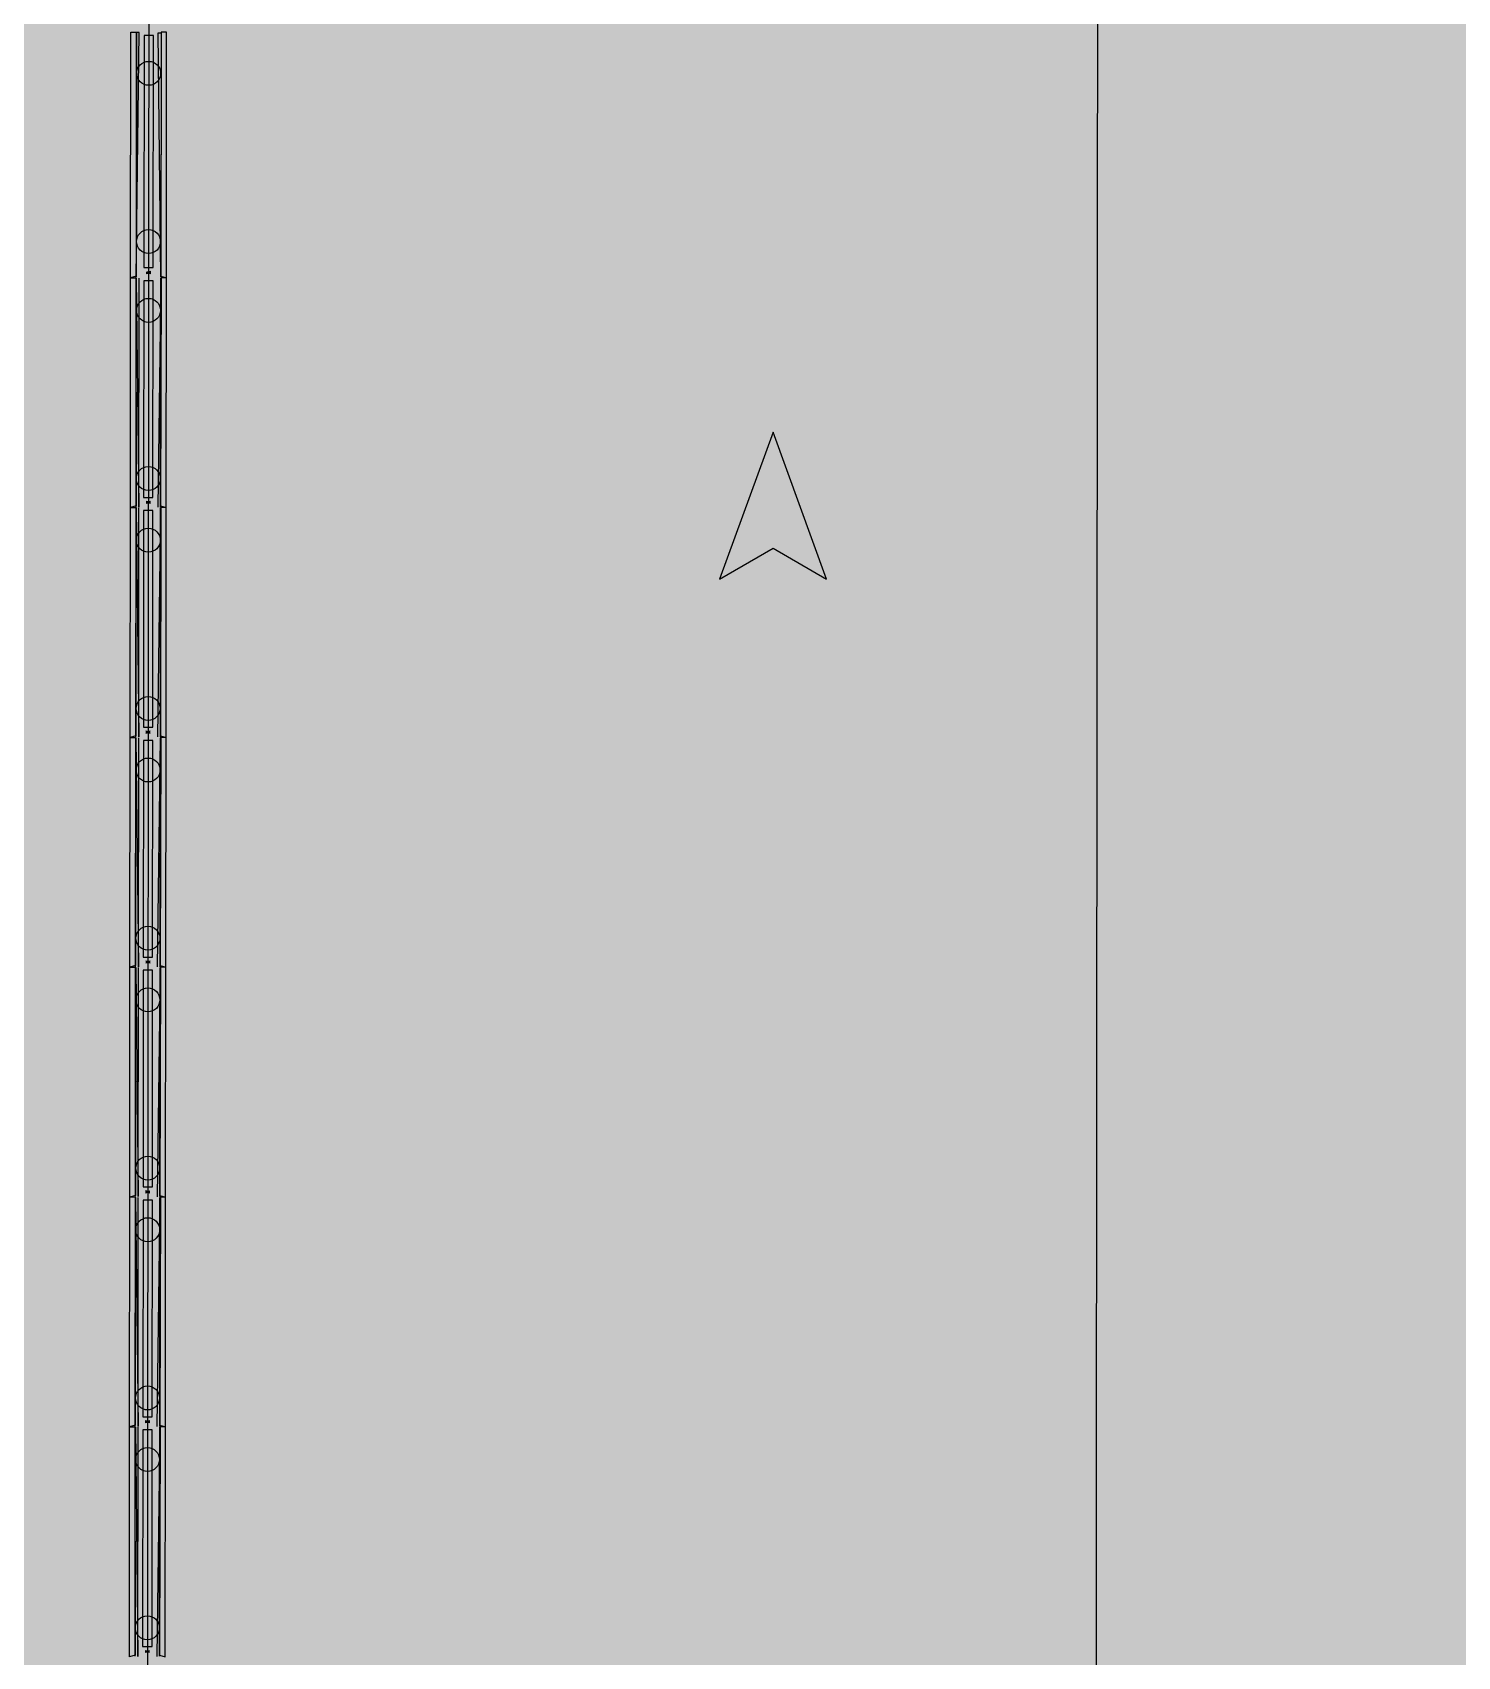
# Model space of a CAD drawing. Header units: millimetres. Extents: x -957 to 3394, y -3 to 3008.
# Drawn here: x 1441.8 to 1676, y 1121.9 to 1388.8 of the extents above; entities that cross this region are included whole.
import ezdxf

# ---------------------------------------------------------------- set-up
doc = ezdxf.new("R2010")
doc.units = ezdxf.units.MM
for name, color, linetype in [('DIMENSION', 7, 'CONTINUOUS'), ('HATCHES', 7, 'CONTINUOUS'), ('PDF_0', 7, 'CONTINUOUS'), ('PDF_0SKM_PENDENT_SPRINKLER', 7, 'CONTINUOUS'), ('PDF_HATCH', 7, 'CONTINUOUS')]:
    doc.layers.add(name, color=color, linetype=linetype)

msp = doc.modelspace()

# ---------------------------------------------------------------- hatches: boundary and pattern name
at = {"layer": 'DIMENSION'}
msp.add_hatch(color=256, dxfattribs=at).paths.add_polyline_path([(1563.52, 1304.05), (1572.32, 1298.97), (1563.52, 1323.13), (1554.73, 1298.97)], flags=0)
at = {"layer": 'HATCHES'}
msp.add_hatch(color=253, dxfattribs=at).paths.add_polyline_path([(3284.08, 953.45), (3285.08, 2124.7), (712.53, 2126.9), (711.53, 951.72)], flags=0)
at = {"layer": 'PDF_0'}
for points in [[(1459.37, 1388.79), (1458.91, 1388.79), (1458.91, 1388.79), (1458.9, 1388.78), (1458.9, 1388.78), (1458.9, 1388.78), (1458.9, 1388.77), (1458.86, 1348.59), (1458.86, 1348.58), (1458.87, 1348.58), (1458.87, 1348.58), (1458.87, 1348.57), (1458.88, 1348.57), (1459.34, 1348.57)], [(1462.47, 1388.78), (1462.92, 1388.78), (1462.93, 1388.78), (1462.93, 1388.78), (1462.93, 1388.78), (1462.94, 1388.77), (1462.94, 1388.77), (1462.9, 1348.59), (1462.9, 1348.58), (1462.9, 1348.58), (1462.9, 1348.57), (1462.89, 1348.57), (1462.89, 1348.57), (1462.43, 1348.57)], [(1458.86, 1348.25), (1458.86, 1348.44), (1458.86, 1348.44), (1458.87, 1348.45), (1458.87, 1348.45), (1458.87, 1348.45), (1458.88, 1348.45), (1459.34, 1348.45), (1459.3, 1310.8), (1458.85, 1310.8), (1458.84, 1310.8), (1458.84, 1310.8), (1458.83, 1310.8), (1458.83, 1310.81), (1458.83, 1310.81)], [(1462.9, 1348.24), (1462.9, 1348.44), (1462.9, 1348.44), (1462.9, 1348.44), (1462.9, 1348.45), (1462.89, 1348.45), (1462.89, 1348.45), (1462.43, 1348.45), (1462.4, 1310.79), (1462.85, 1310.79), (1462.86, 1310.79), (1462.86, 1310.8), (1462.87, 1310.8), (1462.87, 1310.8), (1462.87, 1310.81)], [(1458.83, 1310.47), (1458.83, 1310.66), (1458.83, 1310.67), (1458.83, 1310.67), (1458.84, 1310.68), (1458.84, 1310.68), (1458.85, 1310.68), (1459.3, 1310.68), (1459.27, 1273.02), (1458.81, 1273.02), (1458.81, 1273.02), (1458.81, 1273.02), (1458.8, 1273.03), (1458.8, 1273.03), (1458.8, 1273.04)], [(1462.87, 1310.47), (1462.87, 1310.66), (1462.87, 1310.66), (1462.87, 1310.67), (1462.86, 1310.67), (1462.86, 1310.67), (1462.85, 1310.68), (1462.4, 1310.68), (1462.37, 1273.02), (1462.82, 1273.02), (1462.83, 1273.02), (1462.83, 1273.02), (1462.84, 1273.02), (1462.84, 1273.03), (1462.84, 1273.03)], [(1458.8, 1272.69), (1458.8, 1272.89), (1458.8, 1272.89), (1458.8, 1272.9), (1458.81, 1272.9), (1458.81, 1272.9), (1458.81, 1272.9), (1459.27, 1272.9), (1459.24, 1235.24), (1458.78, 1235.24), (1458.78, 1235.24), (1458.77, 1235.25), (1458.77, 1235.25), (1458.77, 1235.25), (1458.77, 1235.26)], [(1462.84, 1272.69), (1462.84, 1272.88), (1462.84, 1272.89), (1462.84, 1272.89), (1462.83, 1272.9), (1462.83, 1272.9), (1462.82, 1272.9), (1462.37, 1272.9), (1462.33, 1235.24), (1462.79, 1235.24), (1462.8, 1235.24), (1462.8, 1235.24), (1462.8, 1235.25), (1462.81, 1235.25), (1462.81, 1235.26)], [(1458.77, 1234.92), (1458.77, 1235.11), (1458.77, 1235.11), (1458.77, 1235.12), (1458.77, 1235.12), (1458.78, 1235.12), (1458.78, 1235.13), (1459.24, 1235.13), (1459.21, 1197.47), (1458.75, 1197.47), (1458.75, 1197.47), (1458.74, 1197.47), (1458.74, 1197.47), (1458.74, 1197.48), (1458.73, 1197.48)], [(1462.81, 1234.91), (1462.81, 1235.11), (1462.81, 1235.11), (1462.8, 1235.12), (1462.8, 1235.12), (1462.8, 1235.12), (1462.79, 1235.12), (1462.33, 1235.12), (1462.3, 1197.46), (1462.76, 1197.46), (1462.76, 1197.46), (1462.77, 1197.47), (1462.77, 1197.47), (1462.77, 1197.47), (1462.77, 1197.48)], [(1458.73, 1197.14), (1458.73, 1197.33), (1458.74, 1197.34), (1458.74, 1197.34), (1458.74, 1197.35), (1458.75, 1197.35), (1458.75, 1197.35), (1459.21, 1197.35), (1459.17, 1159.69), (1458.72, 1159.69), (1458.71, 1159.69), (1458.71, 1159.69), (1458.71, 1159.7), (1458.7, 1159.7), (1458.7, 1159.71)], [(1462.77, 1197.14), (1462.77, 1197.33), (1462.77, 1197.33), (1462.77, 1197.34), (1462.77, 1197.34), (1462.76, 1197.34), (1462.76, 1197.35), (1462.3, 1197.35), (1462.27, 1159.69), (1462.73, 1159.69), (1462.73, 1159.69), (1462.74, 1159.69), (1462.74, 1159.69), (1462.74, 1159.7), (1462.74, 1159.7)], [(1458.7, 1159.36), (1458.7, 1159.56), (1458.7, 1159.56), (1458.71, 1159.57), (1458.71, 1159.57), (1458.71, 1159.57), (1458.72, 1159.57), (1459.17, 1159.57), (1459.14, 1121.91), (1458.69, 1121.91), (1458.68, 1121.91), (1458.68, 1121.92), (1458.67, 1121.92), (1458.67, 1121.92), (1458.67, 1121.93)], [(1462.74, 1159.36), (1462.74, 1159.55), (1462.74, 1159.56), (1462.74, 1159.56), (1462.74, 1159.57), (1462.73, 1159.57), (1462.73, 1159.57), (1462.27, 1159.57), (1462.24, 1121.91), (1462.69, 1121.91), (1462.7, 1121.91), (1462.7, 1121.91), (1462.71, 1121.92), (1462.71, 1121.92), (1462.71, 1121.93)]]:
    msp.add_hatch(color=256, dxfattribs=at).paths.add_polyline_path(points, flags=0)
at = {"layer": 'PDF_0SKM_PENDENT_SPRINKLER'}
for points in [[(1459.37, 1388.79), (1458.91, 1388.79), (1458.91, 1388.79), (1458.91, 1388.78), (1458.9, 1388.78), (1458.9, 1388.78), (1458.9, 1388.77), (1458.86, 1348.59), (1458.87, 1348.58), (1458.87, 1348.58), (1458.87, 1348.58), (1458.88, 1348.57), (1458.88, 1348.57), (1459.34, 1348.57)], [(1462.47, 1388.78), (1462.92, 1388.78), (1462.93, 1388.78), (1462.93, 1388.78), (1462.94, 1388.78), (1462.94, 1388.77), (1462.94, 1388.77), (1462.9, 1348.59), (1462.9, 1348.58), (1462.9, 1348.58), (1462.9, 1348.57), (1462.89, 1348.57), (1462.89, 1348.57), (1462.43, 1348.57)], [(1458.86, 1348.25), (1458.86, 1348.44), (1458.87, 1348.44), (1458.87, 1348.45), (1458.87, 1348.45), (1458.88, 1348.45), (1458.88, 1348.45), (1459.34, 1348.45), (1459.3, 1310.8), (1458.85, 1310.8), (1458.84, 1310.8), (1458.84, 1310.8), (1458.84, 1310.8), (1458.83, 1310.81), (1458.83, 1310.81)], [(1462.9, 1348.24), (1462.9, 1348.44), (1462.9, 1348.44), (1462.9, 1348.44), (1462.9, 1348.45), (1462.89, 1348.45), (1462.89, 1348.45), (1462.43, 1348.45), (1462.4, 1310.79), (1462.86, 1310.79), (1462.86, 1310.79), (1462.87, 1310.8), (1462.87, 1310.8), (1462.87, 1310.8), (1462.87, 1310.81)], [(1458.83, 1310.47), (1458.83, 1310.66), (1458.83, 1310.67), (1458.84, 1310.67), (1458.84, 1310.68), (1458.84, 1310.68), (1458.85, 1310.68), (1459.3, 1310.68), (1459.27, 1273.02), (1458.82, 1273.02), (1458.81, 1273.02), (1458.81, 1273.02), (1458.8, 1273.03), (1458.8, 1273.03), (1458.8, 1273.04)], [(1462.87, 1310.47), (1462.87, 1310.66), (1462.87, 1310.66), (1462.87, 1310.67), (1462.86, 1310.67), (1462.86, 1310.67), (1462.86, 1310.68), (1462.4, 1310.68), (1462.37, 1273.02), (1462.82, 1273.02), (1462.83, 1273.02), (1462.83, 1273.02), (1462.84, 1273.02), (1462.84, 1273.03), (1462.84, 1273.03)], [(1458.8, 1272.69), (1458.8, 1272.89), (1458.8, 1272.89), (1458.8, 1272.9), (1458.81, 1272.9), (1458.81, 1272.9), (1458.82, 1272.9), (1459.27, 1272.9), (1459.24, 1235.24), (1458.78, 1235.24), (1458.78, 1235.24), (1458.77, 1235.25), (1458.77, 1235.25), (1458.77, 1235.25), (1458.77, 1235.26)], [(1462.84, 1272.69), (1462.84, 1272.88), (1462.84, 1272.89), (1462.84, 1272.89), (1462.83, 1272.9), (1462.83, 1272.9), (1462.82, 1272.9), (1462.37, 1272.9), (1462.33, 1235.24), (1462.79, 1235.24), (1462.8, 1235.24), (1462.8, 1235.24), (1462.8, 1235.25), (1462.81, 1235.25), (1462.81, 1235.26)], [(1458.77, 1234.92), (1458.77, 1235.11), (1458.77, 1235.11), (1458.77, 1235.12), (1458.77, 1235.12), (1458.78, 1235.12), (1458.78, 1235.13), (1459.24, 1235.13), (1459.21, 1197.47), (1458.75, 1197.47), (1458.75, 1197.47), (1458.74, 1197.47), (1458.74, 1197.47), (1458.74, 1197.48), (1458.74, 1197.48)], [(1462.81, 1234.91), (1462.81, 1235.11), (1462.81, 1235.11), (1462.8, 1235.12), (1462.8, 1235.12), (1462.8, 1235.12), (1462.79, 1235.12), (1462.33, 1235.12), (1462.3, 1197.46), (1462.76, 1197.46), (1462.76, 1197.46), (1462.77, 1197.47), (1462.77, 1197.47), (1462.77, 1197.47), (1462.77, 1197.48)], [(1458.74, 1197.14), (1458.74, 1197.33), (1458.74, 1197.34), (1458.74, 1197.34), (1458.74, 1197.35), (1458.75, 1197.35), (1458.75, 1197.35), (1459.21, 1197.35), (1459.18, 1159.69), (1458.72, 1159.69), (1458.71, 1159.69), (1458.71, 1159.69), (1458.71, 1159.7), (1458.7, 1159.7), (1458.7, 1159.71)], [(1462.77, 1197.14), (1462.77, 1197.33), (1462.77, 1197.33), (1462.77, 1197.34), (1462.77, 1197.34), (1462.76, 1197.34), (1462.76, 1197.35), (1462.3, 1197.35), (1462.27, 1159.69), (1462.73, 1159.69), (1462.73, 1159.69), (1462.74, 1159.69), (1462.74, 1159.69), (1462.74, 1159.7), (1462.74, 1159.7)], [(1458.7, 1159.36), (1458.7, 1159.56), (1458.7, 1159.56), (1458.71, 1159.57), (1458.71, 1159.57), (1458.71, 1159.57), (1458.72, 1159.57), (1459.18, 1159.57), (1459.14, 1121.91), (1458.69, 1121.91), (1458.68, 1121.91), (1458.68, 1121.92), (1458.67, 1121.92), (1458.67, 1121.92), (1458.67, 1121.93)], [(1462.74, 1159.36), (1462.74, 1159.55), (1462.74, 1159.56), (1462.74, 1159.56), (1462.74, 1159.57), (1462.73, 1159.57), (1462.73, 1159.57), (1462.27, 1159.57), (1462.24, 1121.91), (1462.69, 1121.91), (1462.7, 1121.91), (1462.7, 1121.91), (1462.71, 1121.92), (1462.71, 1121.92), (1462.71, 1121.93)]]:
    msp.add_hatch(color=256, dxfattribs=at).paths.add_polyline_path(points, flags=0)
at = {"layer": 'PDF_HATCH'}
for points in [[(1457.97, 1388.84), (1458.84, 1388.84), (1458.84, 1388.57), (1458.9, 1388.57), (1458.86, 1348.78), (1458.81, 1348.78), (1458.81, 1348.51), (1457.94, 1348.51)], [(1457.97, 1388.84), (1458.84, 1388.84), (1458.84, 1388.57), (1458.9, 1388.57), (1458.86, 1348.78), (1458.81, 1348.78), (1458.81, 1348.51), (1457.94, 1348.51)], [(1463.86, 1388.84), (1462.99, 1388.84), (1462.99, 1388.56), (1462.94, 1388.56), (1462.9, 1348.78), (1462.96, 1348.78), (1462.96, 1348.51), (1463.83, 1348.51)], [(1463.86, 1388.84), (1462.99, 1388.84), (1462.99, 1388.56), (1462.94, 1388.56), (1462.9, 1348.78), (1462.96, 1348.78), (1462.96, 1348.51), (1463.83, 1348.51)], [(1457.94, 1348.51), (1458.81, 1348.51), (1458.81, 1348.23), (1458.86, 1348.23), (1458.83, 1311.01), (1458.78, 1311.01), (1458.78, 1310.73), (1457.91, 1310.73)], [(1457.94, 1348.51), (1458.81, 1348.51), (1458.81, 1348.23), (1458.86, 1348.23), (1458.83, 1311.01), (1458.78, 1311.01), (1458.78, 1310.73), (1457.91, 1310.73)], [(1463.83, 1348.51), (1462.96, 1348.51), (1462.96, 1348.23), (1462.9, 1348.23), (1462.87, 1311.01), (1462.93, 1311.01), (1462.93, 1310.73), (1463.8, 1310.73)], [(1463.83, 1348.51), (1462.96, 1348.51), (1462.96, 1348.23), (1462.9, 1348.23), (1462.87, 1311.01), (1462.93, 1311.01), (1462.93, 1310.73), (1463.79, 1310.73)], [(1457.91, 1310.73), (1458.78, 1310.73), (1458.78, 1310.46), (1458.83, 1310.46), (1458.8, 1273.23), (1458.74, 1273.23), (1458.74, 1272.96), (1457.87, 1272.96)], [(1457.91, 1310.73), (1458.78, 1310.73), (1458.78, 1310.46), (1458.83, 1310.46), (1458.8, 1273.23), (1458.75, 1273.23), (1458.74, 1272.96), (1457.88, 1272.96)], [(1463.8, 1310.73), (1462.93, 1310.73), (1462.93, 1310.45), (1462.87, 1310.45), (1462.84, 1273.23), (1462.89, 1273.23), (1462.89, 1272.95), (1463.76, 1272.95)], [(1463.79, 1310.73), (1462.93, 1310.73), (1462.93, 1310.45), (1462.87, 1310.45), (1462.84, 1273.23), (1462.89, 1273.23), (1462.89, 1272.95), (1463.76, 1272.95)], [(1457.88, 1272.96), (1458.74, 1272.96), (1458.74, 1272.68), (1458.8, 1272.68), (1458.77, 1235.46), (1458.71, 1235.46), (1458.71, 1235.18), (1457.84, 1235.18)], [(1457.87, 1272.96), (1458.74, 1272.96), (1458.74, 1272.68), (1458.8, 1272.68), (1458.77, 1235.46), (1458.71, 1235.46), (1458.71, 1235.18), (1457.84, 1235.18)], [(1463.76, 1272.95), (1462.89, 1272.95), (1462.89, 1272.68), (1462.84, 1272.68), (1462.81, 1235.45), (1462.86, 1235.45), (1462.86, 1235.18), (1463.73, 1235.18)], [(1463.76, 1272.95), (1462.89, 1272.95), (1462.89, 1272.68), (1462.84, 1272.68), (1462.81, 1235.45), (1462.86, 1235.45), (1462.86, 1235.18), (1463.73, 1235.18)], [(1457.84, 1235.18), (1458.71, 1235.18), (1458.71, 1234.91), (1458.77, 1234.91), (1458.74, 1197.68), (1458.68, 1197.68), (1458.68, 1197.4), (1457.81, 1197.4)], [(1457.84, 1235.18), (1458.71, 1235.18), (1458.71, 1234.91), (1458.77, 1234.91), (1458.73, 1197.68), (1458.68, 1197.68), (1458.68, 1197.4), (1457.81, 1197.4)], [(1463.73, 1235.18), (1462.86, 1235.18), (1462.86, 1234.9), (1462.81, 1234.9), (1462.77, 1197.68), (1462.83, 1197.68), (1462.83, 1197.4), (1463.7, 1197.4)], [(1463.73, 1235.18), (1462.86, 1235.18), (1462.86, 1234.9), (1462.81, 1234.9), (1462.77, 1197.68), (1462.83, 1197.68), (1462.83, 1197.4), (1463.7, 1197.4)], [(1457.81, 1197.41), (1458.68, 1197.4), (1458.68, 1197.13), (1458.74, 1197.13), (1458.7, 1159.9), (1458.65, 1159.9), (1458.65, 1159.63), (1457.78, 1159.63)], [(1457.81, 1197.41), (1458.68, 1197.4), (1458.68, 1197.13), (1458.73, 1197.13), (1458.7, 1159.9), (1458.65, 1159.9), (1458.65, 1159.63), (1457.78, 1159.63)], [(1463.7, 1197.4), (1462.83, 1197.4), (1462.83, 1197.13), (1462.77, 1197.13), (1462.74, 1159.9), (1462.8, 1159.9), (1462.8, 1159.62), (1463.67, 1159.62)], [(1463.7, 1197.4), (1462.83, 1197.4), (1462.83, 1197.13), (1462.77, 1197.13), (1462.74, 1159.9), (1462.8, 1159.9), (1462.8, 1159.62), (1463.67, 1159.62)], [(1457.78, 1159.63), (1458.65, 1159.63), (1458.65, 1159.35), (1458.7, 1159.35), (1458.67, 1122.13), (1458.62, 1122.13), (1458.62, 1121.85), (1457.75, 1121.85)], [(1457.78, 1159.63), (1458.65, 1159.63), (1458.65, 1159.35), (1458.7, 1159.35), (1458.67, 1122.13), (1458.62, 1122.13), (1458.61, 1121.85), (1457.75, 1121.85)], [(1463.67, 1159.62), (1462.8, 1159.62), (1462.8, 1159.35), (1462.74, 1159.35), (1462.71, 1122.12), (1462.77, 1122.12), (1462.77, 1121.85), (1463.63, 1121.85)], [(1463.67, 1159.62), (1462.8, 1159.62), (1462.8, 1159.35), (1462.74, 1159.35), (1462.71, 1122.12), (1462.76, 1122.12), (1462.76, 1121.85), (1463.63, 1121.85)]]:
    msp.add_hatch(color=256, dxfattribs=at).paths.add_polyline_path(points, flags=0)

# ---------------------------------------------------------------- linework, layer by layer
at = {"layer": 'DIMENSION'}
msp.add_lwpolyline([(1554.73, 1298.97), (1563.52, 1304.05), (1572.32, 1298.97), (1563.52, 1323.13)], close=True, dxfattribs=at)
at = {"layer": 'PDF_0'}
for points in [[(1617.44, 2125.35), (1616.44, 951.73)], [(1461.55, 2122.73), (1460.55, 954.62)], [(1458.9, 1388.77), (1458.86, 1348.59)], [(1458.88, 1348.57), (1459.37, 1388.79), (1458.91, 1388.79)], [(1462.89, 1348.57), (1462.47, 1388.78), (1462.92, 1388.78)], [(1462.94, 1388.77), (1462.9, 1348.59)], [(1458.83, 1310.81), (1458.86, 1348.25), (1458.86, 1348.44)], [(1458.88, 1348.45), (1459.3, 1310.8), (1459.34, 1348.45)], [(1462.89, 1348.45), (1462.4, 1310.79)], [(1462.87, 1310.81), (1462.9, 1348.24), (1462.9, 1348.44)], [(1458.8, 1273.04), (1458.83, 1310.47), (1458.83, 1310.66)], [(1458.85, 1310.68), (1459.27, 1273.02), (1459.3, 1310.68)], [(1462.85, 1310.68), (1462.37, 1273.02)], [(1462.84, 1273.03), (1462.87, 1310.47), (1462.87, 1310.66)], [(1458.77, 1235.26), (1458.8, 1272.69), (1458.8, 1272.89)], [(1458.81, 1272.9), (1459.24, 1235.24), (1459.27, 1272.9)], [(1462.82, 1272.9), (1462.33, 1235.24)], [(1462.81, 1235.26), (1462.84, 1272.69), (1462.84, 1272.88)], [(1458.73, 1197.48), (1458.77, 1234.92), (1458.77, 1235.11)], [(1458.78, 1235.13), (1459.21, 1197.47), (1459.24, 1235.13)], [(1462.79, 1235.12), (1462.3, 1197.46)], [(1462.77, 1197.48), (1462.81, 1234.91), (1462.81, 1235.11)], [(1458.7, 1159.71), (1458.73, 1197.14), (1458.73, 1197.33)], [(1458.75, 1197.35), (1459.17, 1159.69), (1459.21, 1197.35)], [(1462.76, 1197.35), (1462.27, 1159.69)], [(1462.74, 1159.7), (1462.77, 1197.14), (1462.77, 1197.33)], [(1458.67, 1121.93), (1458.7, 1159.36), (1458.7, 1159.56)], [(1458.72, 1159.57), (1459.14, 1121.91), (1459.17, 1159.57)], [(1462.73, 1159.57), (1462.24, 1121.91)], [(1462.71, 1121.93), (1462.74, 1159.36), (1462.74, 1159.55)]]:
    msp.add_lwpolyline(points, dxfattribs=at)
for points in [[(1460.11, 1350.18), (1461.66, 1350.18), (1461.69, 1388.33), (1460.15, 1388.33)], [(1463.86, 1388.84), (1462.99, 1388.84), (1462.9, 1348.78), (1463.83, 1348.51)], [(1463.83, 1348.51), (1462.96, 1348.51), (1462.87, 1311.01), (1463.79, 1310.73)], [(1460.08, 1312.4), (1461.62, 1312.4), (1461.65, 1348), (1460.11, 1348)], [(1463.79, 1310.73), (1462.93, 1310.73), (1462.84, 1273.23), (1463.76, 1272.95)], [(1460.05, 1274.63), (1461.59, 1274.63), (1461.62, 1310.22), (1460.08, 1310.23)], [(1460.02, 1236.85), (1461.56, 1236.85), (1461.59, 1272.45), (1460.05, 1272.45)], [(1463.76, 1272.95), (1462.89, 1272.95), (1462.81, 1235.45), (1463.73, 1235.18)], [(1459.98, 1199.07), (1461.53, 1199.07), (1461.56, 1234.67), (1460.02, 1234.67)], [(1463.73, 1235.18), (1462.86, 1235.18), (1462.77, 1197.68), (1463.7, 1197.4)], [(1459.95, 1161.3), (1461.49, 1161.3), (1461.52, 1196.89), (1459.98, 1196.9)], [(1463.7, 1197.4), (1462.83, 1197.4), (1462.74, 1159.9), (1463.67, 1159.62)], [(1459.92, 1123.52), (1461.46, 1123.52), (1461.49, 1159.12), (1459.95, 1159.12)], [(1463.67, 1159.62), (1462.8, 1159.62), (1462.71, 1122.12), (1463.63, 1121.85)]]:
    msp.add_lwpolyline(points, close=True, dxfattribs=at)
for centre in [(1460.91, 1382.1), (1460.89, 1354.45), (1460.88, 1343.14), (1460.86, 1315.49), (1460.85, 1305.36), (1460.82, 1277.71), (1460.81, 1267.59), (1460.79, 1239.94), (1460.78, 1229.81), (1460.76, 1202.16), (1460.75, 1192.03), (1460.73, 1164.38), (1460.72, 1154.26), (1460.69, 1126.61)]:
    msp.add_circle(centre, 1.97, dxfattribs=at)
for centre, radius, start, end in [((1458.91, 1388.77), 0.0157, 89.8627, 180.0393), ((1462.92, 1388.77), 0.0157, 359.8057, 89.8292), ((1458.88, 1348.59), 0.0157, 179.8627, 270.0393), ((1458.88, 1348.44), 0.0157, 89.8626, 180.0393), ((1462.89, 1348.59), 0.0157, 270.0728, 0.0963), ((1462.89, 1348.44), 0.0157, 359.806, 89.829), ((1458.85, 1310.81), 0.0158, 180.0331, 269.8688), ((1458.85, 1310.66), 0.0157, 89.8628, 180.0393), ((1462.85, 1310.66), 0.0157, 359.8058, 89.8292), ((1462.85, 1310.81), 0.0158, 270.244, 359.9252), ((1458.81, 1273.04), 0.0157, 180.073, 270.0963), ((1458.81, 1272.89), 0.0157, 89.8628, 180.0393), ((1462.82, 1273.03), 0.0157, 270.0158, 359.8863), ((1462.82, 1272.88), 0.0157, 359.8058, 89.8291), ((1458.78, 1235.26), 0.0157, 180.0731, 270.096), ((1458.78, 1235.11), 0.0157, 89.8628, 180.0392), ((1462.79, 1235.26), 0.0157, 270.0156, 359.8864), ((1462.79, 1235.11), 0.0157, 359.8057, 89.8291), ((1458.75, 1197.48), 0.0158, 180.0332, 269.8688), ((1458.75, 1197.33), 0.0157, 89.8628, 180.0393), ((1462.76, 1197.48), 0.0158, 270.2439, 359.9252), ((1462.76, 1197.33), 0.0157, 359.8059, 89.829), ((1458.72, 1159.71), 0.0157, 180.0729, 270.0963), ((1458.72, 1159.56), 0.0157, 89.8628, 180.0392), ((1462.73, 1159.7), 0.0157, 270.0157, 359.8864), ((1462.73, 1159.55), 0.0157, 359.806, 89.8289), ((1458.69, 1121.93), 0.0157, 180.073, 270.0961), ((1462.69, 1121.93), 0.0157, 270.0158, 359.8862)]:
    msp.add_arc(centre, radius, start, end, dxfattribs=at)
for points in [[(1461.66, 1350.18), (1461.69, 1388.33), (1460.11, 1350.18), (1460.15, 1388.33)], [(1461.62, 1312.4), (1461.65, 1348), (1460.08, 1312.4), (1460.11, 1348)], [(1461.59, 1274.63), (1461.62, 1310.22), (1460.05, 1274.63), (1460.08, 1310.23)], [(1461.56, 1236.85), (1461.59, 1272.45), (1460.02, 1236.85), (1460.05, 1272.45)], [(1461.53, 1199.07), (1461.56, 1234.67), (1459.98, 1199.07), (1460.02, 1234.67)], [(1461.49, 1161.3), (1461.52, 1196.89), (1459.95, 1161.3), (1459.98, 1196.9)], [(1461.46, 1123.52), (1461.49, 1159.12), (1459.92, 1123.52), (1459.95, 1159.12)]]:
    msp.add_solid(points, dxfattribs=at)
at = {"layer": 'PDF_0SKM_PENDENT_SPRINKLER'}
for points in [[(1461.55, 2122.73), (1460.55, 954.62)], [(1458.9, 1388.77), (1458.86, 1348.59)], [(1458.88, 1348.57), (1459.37, 1388.79), (1458.91, 1388.79)], [(1462.89, 1348.57), (1462.47, 1388.78), (1462.92, 1388.78)], [(1462.94, 1388.77), (1462.9, 1348.59)], [(1458.83, 1310.81), (1458.86, 1348.25), (1458.86, 1348.44)], [(1458.88, 1348.45), (1459.3, 1310.8), (1459.34, 1348.45)], [(1462.89, 1348.45), (1462.4, 1310.79)], [(1462.87, 1310.81), (1462.9, 1348.24), (1462.9, 1348.44)], [(1458.8, 1273.04), (1458.83, 1310.47), (1458.83, 1310.66)], [(1458.85, 1310.68), (1459.27, 1273.02), (1459.3, 1310.68)], [(1462.86, 1310.68), (1462.37, 1273.02)], [(1462.84, 1273.03), (1462.87, 1310.47), (1462.87, 1310.66)], [(1458.77, 1235.26), (1458.8, 1272.69), (1458.8, 1272.89)], [(1458.82, 1272.9), (1459.24, 1235.24), (1459.27, 1272.9)], [(1462.82, 1272.9), (1462.33, 1235.24)], [(1462.81, 1235.26), (1462.84, 1272.69), (1462.84, 1272.88)], [(1458.74, 1197.48), (1458.77, 1234.92), (1458.77, 1235.11)], [(1458.78, 1235.13), (1459.21, 1197.47), (1459.24, 1235.13)], [(1462.79, 1235.12), (1462.3, 1197.46)], [(1462.77, 1197.48), (1462.81, 1234.91), (1462.81, 1235.11)], [(1458.7, 1159.71), (1458.74, 1197.14), (1458.74, 1197.33)], [(1458.75, 1197.35), (1459.18, 1159.69), (1459.21, 1197.35)], [(1462.76, 1197.35), (1462.27, 1159.69)], [(1462.74, 1159.7), (1462.77, 1197.14), (1462.77, 1197.33)], [(1458.67, 1121.93), (1458.7, 1159.36), (1458.7, 1159.56)], [(1458.72, 1159.57), (1459.14, 1121.91), (1459.18, 1159.57)], [(1462.73, 1159.57), (1462.24, 1121.91)], [(1462.71, 1121.93), (1462.74, 1159.36), (1462.74, 1159.55)]]:
    msp.add_lwpolyline(points, dxfattribs=at)
for points in [[(1460.11, 1350.18), (1461.66, 1350.18), (1461.69, 1388.33), (1460.15, 1388.33)], [(1463.86, 1388.84), (1462.99, 1388.84), (1462.9, 1348.78), (1463.83, 1348.51)], [(1463.83, 1348.51), (1462.96, 1348.51), (1462.87, 1311.01), (1463.8, 1310.73)], [(1460.08, 1312.4), (1461.62, 1312.4), (1461.65, 1348), (1460.11, 1348)], [(1463.8, 1310.73), (1462.93, 1310.73), (1462.84, 1273.23), (1463.76, 1272.95)], [(1460.05, 1274.63), (1461.59, 1274.63), (1461.62, 1310.22), (1460.08, 1310.23)], [(1460.02, 1236.85), (1461.56, 1236.85), (1461.59, 1272.45), (1460.05, 1272.45)], [(1463.76, 1272.95), (1462.89, 1272.95), (1462.81, 1235.45), (1463.73, 1235.18)], [(1459.99, 1199.07), (1461.53, 1199.07), (1461.56, 1234.67), (1460.02, 1234.67)], [(1463.73, 1235.18), (1462.86, 1235.18), (1462.77, 1197.68), (1463.7, 1197.4)], [(1459.95, 1161.3), (1461.5, 1161.3), (1461.53, 1196.89), (1459.98, 1196.9)], [(1463.7, 1197.4), (1462.83, 1197.4), (1462.74, 1159.9), (1463.67, 1159.62)], [(1459.92, 1123.52), (1461.46, 1123.52), (1461.49, 1159.12), (1459.95, 1159.12)], [(1463.67, 1159.62), (1462.8, 1159.62), (1462.71, 1122.12), (1463.63, 1121.85)]]:
    msp.add_lwpolyline(points, close=True, dxfattribs=at)
for centre in [(1460.91, 1382.1), (1460.89, 1354.45), (1460.88, 1343.14), (1460.86, 1315.49), (1460.85, 1305.36), (1460.82, 1277.71), (1460.82, 1267.59), (1460.79, 1239.94), (1460.78, 1229.81), (1460.76, 1202.16), (1460.75, 1192.03), (1460.73, 1164.38), (1460.72, 1154.26), (1460.69, 1126.61)]:
    msp.add_circle(centre, 1.97, dxfattribs=at)
for centre, radius, start, end in [((1458.91, 1388.77), 0.0157, 89.8628, 180.0392), ((1462.92, 1388.77), 0.0157, 359.8059, 89.8291), ((1458.88, 1348.59), 0.0157, 179.8628, 270.0392), ((1458.88, 1348.44), 0.0157, 89.8626, 180.0394), ((1462.89, 1348.59), 0.0157, 270.0731, 0.0961), ((1462.89, 1348.44), 0.0157, 359.8057, 89.8291), ((1458.85, 1310.81), 0.0158, 180.0331, 269.8689), ((1458.85, 1310.66), 0.0158, 90.033, 179.8689), ((1462.86, 1310.81), 0.0158, 270.244, 359.9251), ((1462.86, 1310.66), 0.0158, 359.9766, 89.6583), ((1458.82, 1273.04), 0.0157, 179.8627, 270.0393), ((1458.82, 1272.89), 0.0157, 89.8627, 180.0393), ((1462.82, 1273.03), 0.0157, 270.0729, 0.096), ((1462.82, 1272.88), 0.0157, 359.8059, 89.829), ((1458.78, 1235.26), 0.0157, 179.8628, 270.0392), ((1458.78, 1235.11), 0.0157, 89.8627, 180.0394), ((1462.79, 1235.26), 0.0157, 270.073, 0.0961), ((1462.79, 1235.11), 0.0157, 359.806, 89.8289), ((1458.75, 1197.48), 0.0158, 180.0333, 269.8687), ((1458.75, 1197.33), 0.0157, 89.8628, 180.0392), ((1462.76, 1197.48), 0.0158, 270.244, 359.9252), ((1462.76, 1197.33), 0.0157, 359.8058, 89.8291), ((1458.72, 1159.71), 0.0157, 180.0728, 270.0962), ((1458.72, 1159.56), 0.0157, 89.8627, 180.0393), ((1462.73, 1159.7), 0.0157, 270.0158, 359.8862), ((1462.73, 1159.55), 0.0157, 359.8058, 89.8291), ((1458.69, 1121.93), 0.0158, 180.0332, 269.8688), ((1462.69, 1121.93), 0.0158, 270.244, 359.9251)]:
    msp.add_arc(centre, radius, start, end, dxfattribs=at)
for points in [[(1461.66, 1350.18), (1461.69, 1388.33), (1460.11, 1350.18), (1460.15, 1388.33)], [(1461.62, 1312.4), (1461.65, 1348), (1460.08, 1312.4), (1460.11, 1348)], [(1461.59, 1274.63), (1461.62, 1310.22), (1460.05, 1274.63), (1460.08, 1310.23)], [(1461.56, 1236.85), (1461.59, 1272.45), (1460.02, 1236.85), (1460.05, 1272.45)], [(1461.53, 1199.07), (1461.56, 1234.67), (1459.99, 1199.07), (1460.02, 1234.67)], [(1461.5, 1161.3), (1461.53, 1196.89), (1459.95, 1161.3), (1459.98, 1196.9)], [(1461.46, 1123.52), (1461.49, 1159.12), (1459.92, 1123.52), (1459.95, 1159.12)]]:
    msp.add_solid(points, dxfattribs=at)
at = {"layer": 'PDF_HATCH'}
for points in [[(1457.97, 1388.84), (1458.84, 1388.84), (1458.86, 1348.78), (1457.94, 1348.51)], [(1457.97, 1388.84), (1458.84, 1388.84), (1458.86, 1348.78), (1457.94, 1348.51)], [(1457.94, 1348.51), (1458.81, 1348.51), (1458.83, 1311.01), (1457.91, 1310.73)], [(1457.94, 1348.51), (1458.81, 1348.51), (1458.83, 1311.01), (1457.91, 1310.73)], [(1461.24, 1349.5), (1460.52, 1349.38)], [(1461.24, 1349.5), (1460.52, 1349.38)], [(1457.91, 1310.73), (1458.78, 1310.73), (1458.8, 1273.23), (1457.87, 1272.96)], [(1457.91, 1310.73), (1458.78, 1310.73), (1458.8, 1273.23), (1457.88, 1272.96)], [(1461.21, 1311.72), (1460.48, 1311.61)], [(1461.21, 1311.61), (1460.48, 1311.72)], [(1461.18, 1273.95), (1460.45, 1273.83)], [(1461.18, 1273.83), (1460.45, 1273.95)], [(1457.88, 1272.96), (1458.74, 1272.96), (1458.77, 1235.46), (1457.84, 1235.18)], [(1457.87, 1272.96), (1458.74, 1272.96), (1458.77, 1235.46), (1457.84, 1235.18)], [(1461.15, 1236.17), (1460.42, 1236.05)], [(1461.15, 1236.05), (1460.42, 1236.17)], [(1457.84, 1235.18), (1458.71, 1235.18), (1458.74, 1197.68), (1457.81, 1197.4)], [(1457.84, 1235.18), (1458.71, 1235.18), (1458.73, 1197.68), (1457.81, 1197.4)], [(1457.81, 1197.41), (1458.68, 1197.4), (1458.7, 1159.9), (1457.78, 1159.63)], [(1457.81, 1197.41), (1458.68, 1197.4), (1458.7, 1159.9), (1457.78, 1159.63)], [(1461.11, 1198.28), (1460.39, 1198.4)], [(1461.11, 1198.39), (1460.39, 1198.28)], [(1457.78, 1159.63), (1458.65, 1159.63), (1458.67, 1122.13), (1457.75, 1121.85)], [(1457.78, 1159.63), (1458.65, 1159.63), (1458.67, 1122.13), (1457.75, 1121.85)], [(1461.08, 1160.5), (1460.35, 1160.62)], [(1461.08, 1160.62), (1460.36, 1160.5)], [(1461.05, 1122.84), (1460.32, 1122.72)], [(1461.05, 1122.72), (1460.32, 1122.84)]]:
    msp.add_lwpolyline(points, close=True, dxfattribs=at)
for points in [[(1460.52, 1349.22), (1461.24, 1349.34)], [(1460.52, 1349.34), (1461.24, 1349.22)], [(1460.69, 1349.46), (1461.15, 1349.46)], [(1460.69, 1349.46), (1461.15, 1349.46)], [(1460.48, 1311.45), (1461.21, 1311.57)], [(1460.48, 1311.57), (1461.21, 1311.45)], [(1460.66, 1311.68), (1461.12, 1311.68)], [(1460.66, 1311.68), (1461.12, 1311.68)], [(1460.45, 1273.67), (1461.18, 1273.79)], [(1460.45, 1273.79), (1461.18, 1273.67)], [(1460.62, 1273.91), (1461.08, 1273.9)], [(1460.62, 1273.91), (1461.08, 1273.91)], [(1460.42, 1235.9), (1461.15, 1236.01)], [(1460.42, 1236.01), (1461.15, 1235.89)], [(1460.59, 1236.13), (1461.05, 1236.13)], [(1460.59, 1236.13), (1461.05, 1236.13)], [(1460.39, 1198.12), (1461.11, 1198.24)], [(1460.39, 1198.24), (1461.11, 1198.12)], [(1460.56, 1198.35), (1461.02, 1198.35)], [(1460.56, 1198.35), (1461.02, 1198.35)], [(1460.35, 1160.46), (1461.08, 1160.34)], [(1460.36, 1160.34), (1461.08, 1160.46)], [(1460.53, 1160.58), (1460.99, 1160.58)], [(1460.53, 1160.58), (1460.99, 1160.58)], [(1460.32, 1122.57), (1461.05, 1122.68)], [(1460.32, 1122.68), (1461.05, 1122.57)], [(1460.49, 1122.8), (1460.95, 1122.8)], [(1460.5, 1122.8), (1460.96, 1122.8)]]:
    msp.add_lwpolyline(points, dxfattribs=at)

doc.saveas('drawing.dxf')
